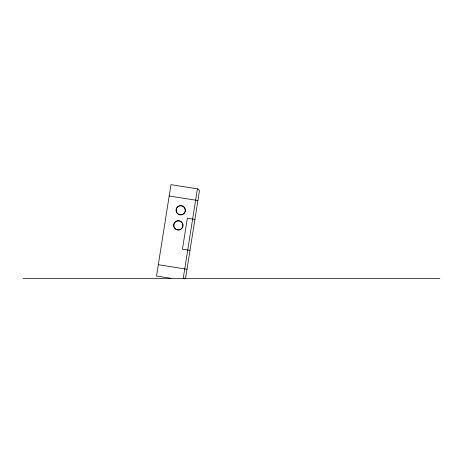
<?xml version="1.0" encoding="UTF-8"?>
<svg xmlns="http://www.w3.org/2000/svg" width="463" height="463" viewBox="0 0 463 463"><rect width="100%" height="100%" fill="white"/><g stroke="black" fill="none" stroke-linecap="round" stroke-linejoin="round"><path stroke-width="0.69" d="M183.25 278.321L197.417 188.852L170.986 184.662L156.517 276.041L170.905 278.321M185.57 278.321L199.327 191.474A2.292 2.292 0 0 0 197.417 188.852M184.349 278.321L184.824 278.321M23.15 278.338L439.85 278.338M169.192 195.988L197.892 200.537M194.9 219.416L187.347 218.218L182.445 249.181L189.998 250.379M158.311 264.709L187.006 269.258M176.27 209.201A4.589 4.589 0 0 1 178.249 206.463M178.753 206.185A4.589 4.589 0 0 1 185.269 210.896M173.88 224.306A4.589 4.589 0 0 1 174.603 222.749M174.973 222.304A4.589 4.589 0 0 1 182.028 222.732M182.335 223.218A4.589 4.589 0 0 1 182.873 226.002M182.792 226.436A4.589 4.589 0 0 1 177.503 229.816A4.589 4.589 0 0 1 173.799 224.74M185.188 211.336A4.589 4.589 0 0 1 179.893 214.71A4.589 4.589 0 0 1 176.189 209.641M176.293 209.073L176.16 209.768A4.589 4.589 0 0 0 179.864 214.838A4.589 4.589 0 0 0 185.159 211.464L185.293 210.769A4.589 4.589 0 0 0 181.589 205.694A4.589 4.589 0 0 0 176.293 209.073M173.903 224.179L173.77 224.873A4.589 4.589 0 0 0 177.474 229.943A4.589 4.589 0 0 0 182.769 226.563L182.902 225.869A4.589 4.589 0 0 0 179.198 220.799A4.589 4.589 0 0 0 173.903 224.179"/></g></svg>
